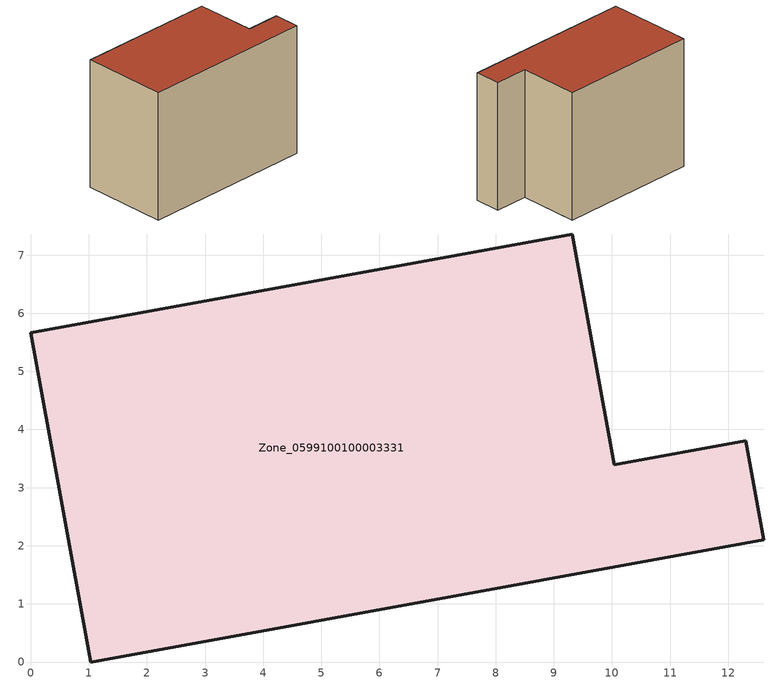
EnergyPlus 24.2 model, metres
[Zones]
Zone_0599100100003331
 floor ground (C_G): 1.03,0 0,5.67 9.32,7.36 10.04,3.39 12.3,3.8 12.61,2.1 z0
 wall outside (C_F): 12.3,3.8 10.04,3.39 9.32,7.36 0,5.67 1.03,0 12.61,2.1 12.3,3.8 z0:8.72
 roof outside (C_R): 1.03,0 12.61,2.1 12.3,3.8 10.04,3.39 9.32,7.36 0,5.67 z8.72
[BUILDING]
Pand.0599100100003331: North Axis=0; Terrain=City; Loads Convergence Tolerance Value=0.04; Temperature Convergence Tolerance Value=0.4; Solar Distribution=FullExterior; Maximum Number of Warmup Days=25; Minimum Number of Warmup Days=1
[Site:Location]
Rotterdam.The.Hague.AP_ZH_NLD Design_Conditions: Latitude=51.96; Longitude=4.45; Time Zone=1; Elevation=-4.5
[SITE:GROUNDTEMPERATURE:BUILDINGSURFACE]
18, 18, 18, 18, 18, 18, 18, 18, 18, 18, 18, 18
[MATERIAL] Thermal Absorptance=0.9; Solar Absorptance=0.7; Visible Absorptance=0.7
Name | Roughness | Thickness | Conductivity | Density | Specific Heat
G.TC.2006-2014 | MediumSmooth | 0.15 | 0.06 | 540 | 1210
F.TC.2006-2014 | Rough | 0.3 | 0.12 | 1920 | 840
R.TC.2006-2014 | MediumRough | 0.2 | 0.08 | 1500 | 1000
[CONSTRUCTION]
C_G: G.TC.2006-2014
C_F: F.TC.2006-2014
C_R: R.TC.2006-2014
[ZONE]
Zone_0599100100003331: Type=1; Multiplier=1; Ceiling Height=Autocalculate; Volume=Autocalculate; Floor Area=autocalculate; Part of Total Floor Area=Yes
[ZONEINFILTRATION:DESIGNFLOWRATE]
Infil_Zone_0599100100003331: Zone or ZoneList or Space or SpaceList=Zone_0599100100003331; Schedule=AlwaysOn; Design Flow Rate Calculation Method=Flow/Area; Flow Rate per Floor Area=0.0015; Constant Term Coefficient=1; Temperature Term Coefficient=0; Velocity Term Coefficient=0; Velocity Squared Term Coefficient=0
[HVACTEMPLATE:ZONE:IDEALLOADSAIRSYSTEM]
Zone_0599100100003331: Maximum Heating Supply Air Temperature=50; Minimum Cooling Supply Air Temperature=13; Maximum Heating Supply Air Humidity Ratio=0.0156; Minimum Cooling Supply Air Humidity Ratio=0.0077; Heating Limit=NoLimit; Cooling Limit=NoLimit; Dehumidification Control Type=ConstantSensibleHeatRatio; Cooling Sensible Heat Ratio=0.7; Dehumidification Setpoint=60; Humidification Control Type=None; Humidification Setpoint=30; Outdoor Air Method=None; Outdoor Air Flow Rate per Person=0.00944; Outdoor Air Flow Rate per Zone Floor Area=0; Outdoor Air Flow Rate per Zone=0; Demand Controlled Ventilation Type=None; Outdoor Air Economizer Type=NoEconomizer; Heat Recovery Type=None; Sensible Heat Recovery Effectiveness=0.7; Latent Heat Recovery Effectiveness=0.65
[ZONECONTROL:THERMOSTAT]
ThermostatControl_Zone_0599100100003331: Zone or ZoneList=Zone_0599100100003331; Control Type Schedule=DualSetpointControlType; Control 1=Thermostat_Zone_0599100100003331; Temperature Difference Between Cutout And Setpoint=0
[THERMOSTATSETPOINT:DUALSETPOINT]
Thermostat_Zone_0599100100003331: Heating Setpoint Temperature Schedule=HeatingSetpoint_Zone_0599100100003331; Cooling Setpoint Temperature Schedule=CoolingSetpoint_Zone_0599100100003331
[SCHEDULE:COMPACT]
HeatingSetpoint_Zone_0599100100003331: Through: 12/31, For: AllDays, Until: 24:00, 21
CoolingSetpoint_Zone_0599100100003331: Through: 12/31, For: AllDays, Until: 24:00, 24
DualSetpointControlType: Through: 12/31, For: AllDays, Until: 24:00, 4
AlwaysOn: Through: 12/31, For: AllDays, Until: 24:00, 1
